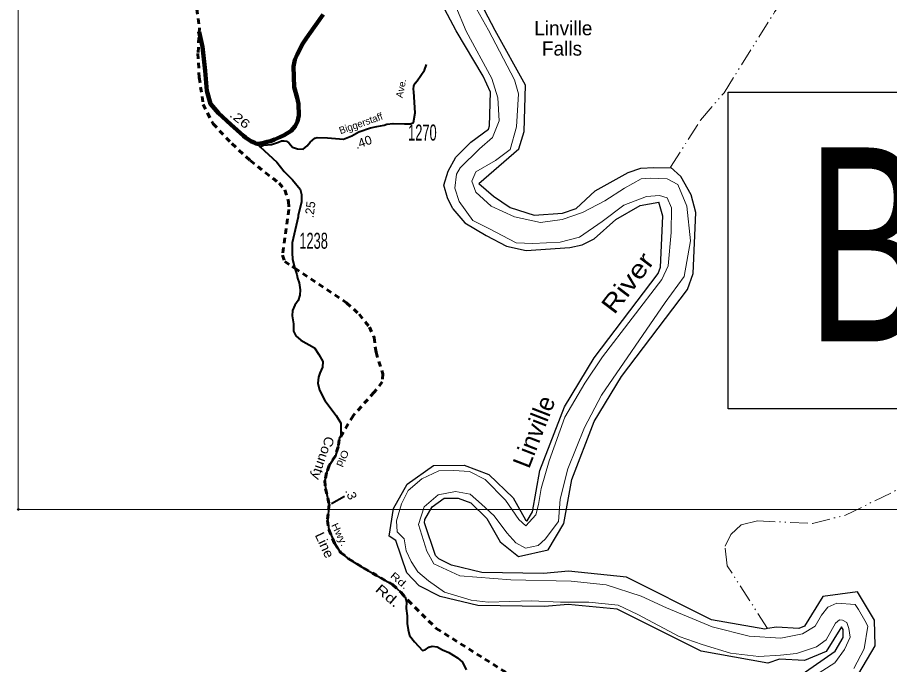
# Model space of a CAD drawing. Extents: x 339659 to 397320, y 203594 to 253409.
# Drawn here: x 344178 to 346630, y 246664 to 248481 of the extents above; entities that cross this region are included whole.
import ezdxf
from ezdxf.enums import TextEntityAlignment as Align

# ---------------------------------------------------------------- set-up
doc = ezdxf.new("R2010")
doc.units = 0
doc.header["$LTSCALE"] = 10
doc.header["$PDMODE"] = 32
doc.header["$PDSIZE"] = 5
for name, pattern in [('DASH_DOUBLE_DOT', [9.2, 5, -1.2, 0.3, -1.2, 0.3, -1.2]), ('DOTTED', [1.5, 0.3, -1.2]), ('SHORT_DASHED', [2.7, 1.5, -1.2])]:
    doc.linetypes.add(name, pattern=pattern)
doc.layers.add('1', color=7, linetype='Continuous')
doc.layers.add('21', color=7, linetype='Continuous')
for name, color, linetype, lineweight in [('11', 7, 'Continuous', 40), ('17', 7, 'Continuous', 40), ('29', 7, 'Continuous', 120), ('3', 7, 'Continuous', 158), ('32', 7, 'Continuous', 25), ('52', 7, 'SHORT_DASHED', 60), ('59', 7, 'DASH_DOUBLE_DOT', 13), ('60', 7, 'Continuous', 25), ('61', 7, 'DOTTED', 13), ('63', 7, 'Continuous', 13), ('8', 7, 'Continuous', 25)]:
    doc.layers.add(name, color=color, linetype=linetype, lineweight=lineweight)

msp = doc.modelspace()

# ---------------------------------------------------------------- linework, layer by layer
at = {"layer": '1'}
msp.add_point((344180.55, 247099.27), dxfattribs=at)
at = {"layer": '11'}
msp.add_line((345097.66, 247135.32), (345060.53, 247115.19), dxfattribs=at)
at = {"layer": '29'}
for points in [[(344853.8, 248126.18), (344867.04, 248127.78), (344880.58, 248131.62), (344889.39, 248133.47), (344900.33, 248138.47), (344915.96, 248144.73), (344927.84, 248150.67), (344947.84, 248162.87), (344958.43, 248175.29), (344965.62, 248189.06), (344968.99, 248205.45), (344968.12, 248238.04), (344964.92, 248255.71), (344955.95, 248285.29), (344953.86, 248343.26), (344958.12, 248361.71), (344964.22, 248376.98), (344980.14, 248407.55), (344984.52, 248413.81), (344988.27, 248418.82), (344996.09, 248431.01), (345037.3, 248489.11)], [(344688.98, 248440.3), (344698, 248398.53), (344706.09, 248330.74), (344710.78, 248274.59), (344720.79, 248238.62), (344743.44, 248212.44), (344778.02, 248180.68), (344813.55, 248148.37), (344819.22, 248143.8), (344834.11, 248134.07), (344845.14, 248128.69), (344848.49, 248126.9), (344852.49, 248126.12), (344853.8, 248126.18)]]:
    msp.add_lwpolyline(points, dxfattribs=at)
at = {"layer": '3', "lineweight": 25}
msp.add_lwpolyline([(348259.84, 247381.57), (346176.06, 247381.57), (346176.06, 248271.16), (348259.84, 248271.16)], close=True, dxfattribs=at)
at = {"layer": '32', "lineweight": 40}
msp.add_line((344853.8, 248126.18), (344860.17, 248117.65), dxfattribs=at)
for points in [[(344860.17, 248117.65), (344870.04, 248122.07), (344892.26, 248124.07), (344912.25, 248131.18), (344920.25, 248134.3), (344928.03, 248134.52), (344934.03, 248133.19), (344940.7, 248128.74), (344951.36, 248117.17), (344965.36, 248112.51), (344981.36, 248111.39), (344992.69, 248120.07), (345001.35, 248130.52), (345013.88, 248141.82), (345020.32, 248143.82), (345049.27, 248142.8), (345094.26, 248139.66), (345118.42, 248148.2), (345138.19, 248159.99), (345170.19, 248171.1), (345188.63, 248174.88), (345208.85, 248178.89), (345216.94, 248181.04), (345234.72, 248183.27), (345265.82, 248182.6), (345270.93, 248181.93), (345283.15, 248182.6), (345291.6, 248185.72), (345296.04, 248213.07), (345292.09, 248272.04), (345291.42, 248279.38), (345292.76, 248289.06), (345296.09, 248296.06), (345302.09, 248303.07), (345322.75, 248333.42), (345328.08, 248348.66)], [(344860.17, 248117.65), (344906.9, 248075.01), (344928.08, 248048.13), (344951.77, 248025.2), (344973.01, 247998.63), (344976.21, 247983.91), (344976.21, 247962.57), (344967.11, 247925.4), (344967.11, 247920.96), (344950.85, 247848), (344950.49, 247821.33), (344951.24, 247801.59), (344958.25, 247776.18), (344963.8, 247759.08), (344965.67, 247748.44), (344970.05, 247735.3), (344972.55, 247715.91), (344971.93, 247700.89), (344967.55, 247686.5), (344957.54, 247672.73), (344951.29, 247657.72), (344950.04, 247643.32), (344953.79, 247620.17), (344953.79, 247600.15), (344960.67, 247587.01), (344975.05, 247574.49), (345013.2, 247553.22), (345025.71, 247534.45), (345036.97, 247514.43), (345035.75, 247498.55), (345028.25, 247482.29), (345024.49, 247470.4), (345022.62, 247454.13), (345027, 247434.11), (345042.63, 247405.32), (345073.9, 247363.4), (345087.03, 247341.5), (345087.66, 247323.98), (345087.18, 247306.03), (345082.55, 247298.44), (345080.02, 247275.37), (345071.94, 247249.98), (345054.69, 247222.4), (345046.8, 247201.88), (345042.47, 247180.67), (345044.24, 247157.44), (345054.54, 247113.22), (345049.54, 247068.23), (345053.59, 247042.47), (345069.02, 247004.19), (345086.54, 246978.65), (345109.19, 246960.94), (345152.32, 246934.03), (345232.73, 246888.3), (345256.47, 246866.27), (345268.24, 246852.78), (345272.3, 246839.61), (345270.64, 246820.75), (345273.41, 246800.23), (345273.41, 246778.6), (345276.18, 246760.85), (345280.06, 246745.32), (345293.92, 246727.01), (345317.2, 246703.16), (345324.41, 246704.82), (345334.94, 246712.59), (345344.37, 246714.81), (345358.23, 246713.14), (345373.2, 246704.82), (345390.94, 246697.61), (345415.33, 246682.64), (345429.19, 246669.88), (345439.72, 246648.8)]]:
    msp.add_lwpolyline(points, dxfattribs=at)
at = {"layer": '52'}
for points in [[(344682.62, 248504.81), (344689.6, 248451.53), (344685.64, 248380.24), (344689.15, 248312.42), (344700.33, 248237.04), (344727.98, 248182.52), (344780.65, 248126.71), (344832.34, 248079.43), (344913.42, 248015.42), (344929.33, 247996.62), (344939.96, 247964.58), (344941.09, 247942), (344923.26, 247813.16), (344929.45, 247795.3), (344950.75, 247781.16), (344957.78, 247776.5)], [(344957.78, 247776.5), (345103.58, 247679.72), (345138.63, 247647.59), (345167.44, 247611.35), (345180.64, 247582.3), (345186.09, 247540.64), (345205.66, 247480.29), (345203.77, 247457.76), (345180.97, 247428.53), (345121.66, 247362.54), (345082.19, 247295.11)], [(345082.19, 247295.11), (345080.02, 247275.37), (345071.94, 247249.98), (345054.69, 247222.4), (345046.8, 247201.88), (345042.47, 247180.67), (345044.24, 247157.44), (345054.54, 247113.22), (345049.54, 247068.23), (345053.59, 247042.47), (345069.02, 247004.19), (345086.54, 246978.65), (345109.19, 246960.94), (345152.32, 246934.03), (345232.73, 246888.3), (345256.47, 246866.27), (345276.41, 246843.42)], [(345276.41, 246843.42), (345355.35, 246765.1), (345563.77, 246633.89), (345609.7, 246598.41), (345635.82, 246574.39), (345657.59, 246546.96), (345660.09, 246527.94), (345658.71, 246502.4), (345638.9, 246471.25), (345578.06, 246394.35), (345529.21, 246310.95), (345473.79, 246190.59), (345434.96, 246093.51), (345409.24, 246009.51), (345394.09, 245949.55), (345384.7, 245901.61), (345398.35, 245845.71), (345422.46, 245794.96), (345440.6, 245768.2)]]:
    msp.add_lwpolyline(points, dxfattribs=at)
at = {"layer": '59'}
for points in [[(346014.31, 248060.87), (346098.69, 248192.94), (346164.5, 248269.64), (346305.94, 248494.92), (346412.31, 248648.89), (346527.22, 248757.66), (346576.28, 248781.69), (346747.28, 248804.28), (346871.03, 248858.84), (346928.16, 248873.08)], [(346286.77, 246765.27), (346173.69, 246940.81), (346167.59, 246995.95), (346183.75, 247028.66), (346212.69, 247056.08), (346258.72, 247067.17), (346413.56, 247060.09), (346505.62, 247083.25), (346766.22, 247210.12), (347046.03, 247303.56), (347136.56, 247353.78), (347269.44, 247464.19), (347316.69, 247519.27), (347450.19, 247649.67), (347511.47, 247737.5), (347537.06, 247830.03), (347534.31, 247917.12), (347516.31, 247993.52), (347520.91, 248064.47), (347545.59, 248122.02), (347563.88, 248139.66), (347593.75, 248205.08)]]:
    msp.add_lwpolyline(points, dxfattribs=at)
at = {"layer": '60'}
for points in [[(345521.37, 248444.06), (345450.53, 248579.48), (345433.62, 248617.11)], [(345411.28, 248443.34), (345354.6, 248551.69), (345352.9, 248572.37)], [(345401.93, 247943.5), (345386.65, 247974.92), (345376.89, 248010.39), (345388.78, 248049.6), (345410.18, 248088.28), (345452.73, 248130.68), (345502.06, 248167.69), (345504.78, 248176.56), (345507.61, 248271.39), (345487.31, 248316.46), (345411.28, 248443.34)], [(345474.81, 248014.77), (345587.4, 248112.07), (345602.22, 248160.49), (345606.12, 248291.02), (345521.37, 248444.06)], [(346286.77, 246765.27), (346279.46, 246762.59), (346129.69, 246789.51), (345889.93, 246909.14), (345727.27, 246925.46), (345656.64, 246919.66), (345483.75, 246922.16), (345398.26, 246942.55), (345363.05, 246960.29), (345353.67, 246970.19), (345322.42, 247061.86), (345323.83, 247070.91), (345343.96, 247106.63), (345377.75, 247130.73), (345417.26, 247131.18), (345452.64, 247117.8), (345497.4, 247074.25), (345534.89, 247008.36), (345587.01, 246966.93), (345670.43, 246985.59), (345714.53, 247060.13), (345736.58, 247183.69), (345799.54, 247346.28), (345876.27, 247473.03), (346061.77, 247717.39), (346077.59, 247761.79), (346085.59, 247933.55), (346071.7, 247982.42), (346043.24, 248034.66), (346014.31, 248060.87)], [(345474.81, 248014.77), (345516.69, 247979.18), (345563.59, 247947.18), (345631.02, 247926.19), (345710.67, 247931.64), (345748.48, 247944.92), (345802.62, 247993.66), (345894.75, 248046.07), (345930.25, 248058.13), (345967.14, 248059.37), (346016.12, 248058.4)], [(346320.55, 246679.06), (346287.75, 246667.05), (346100.25, 246700.75), (345863.79, 246818.73), (345726.44, 246832.51), (345659.77, 246827.03), (345472.2, 246829.74), (345366.25, 246855.02), (345307, 246884.89), (345272.58, 246921.16), (345241.64, 247011.93), (345222.93, 247024.64), (345234.95, 247101.74), (345273.43, 247170.02), (345347.65, 247222.97), (345433.66, 247223.94), (345503.39, 247197.58), (345571.36, 247131.44), (345606.5, 247069.69), (345609.98, 247066.93), (345611.15, 247067.19), (345626.34, 247092.87), (345647.02, 247208.77), (345716.15, 247387.27), (345799.6, 247525.13), (345979.38, 247761.94), (345985.76, 247779.87), (345992.42, 247922.78), (345981.17, 247962.37)], [(345401.93, 247943.5), (345435.68, 247904.51), (345495.37, 247868.23), (345552.93, 247838.36), (345608.32, 247826.47), (345730.6, 247834.84), (345766.11, 247842.63), (345799.43, 247859), (345860.27, 247913.77), (345928.77, 247952.74), (345981.17, 247962.37)], [(346543.35, 246638.75), (346589.81, 246716.12), (346587.91, 246787.85), (346539.43, 246867.52), (346442.01, 246854.66), (346390.43, 246771.55), (346375.17, 246765.15), (346312.42, 246768.97), (346286.77, 246765.27)], [(346362.27, 246622.01), (346476.75, 246701.2), (346499.91, 246739.77), (346499.33, 246761.74), (346494.4, 246769.84), (346451.23, 246700.28), (346390.52, 246674.8), (346320.55, 246679.06)]]:
    msp.add_lwpolyline(points, dxfattribs=at)
at = {"layer": '61', "linetype": 'Continuous'}
for points in [[(345502.38, 248445.73), (345409.75, 248611.41)], [(345410.74, 248511.8), (345439.31, 248442.77)], [(345932.01, 248027.59), (345884.71, 248001.95), (345829.53, 247966.44), (345766.46, 247932.91), (345709.31, 247913.19), (345648.21, 247905.3), (345575.3, 247921.08), (345510.26, 247950.66), (345466.9, 247990.11), (345455.08, 248021.67), (345466.9, 248047.31), (345522.09, 248078.87), (345563.47, 248110.43), (345581.21, 248173.54), (345587.12, 248266.24), (345575.3, 248305.69), (345502.38, 248445.73)], [(345439.31, 248442.77), (345511.74, 248309.63), (345528.49, 248255.39), (345532.43, 248190.31), (345513.71, 248143.95), (345477.25, 248112.4), (345423.05, 248059.14), (345412.21, 248041.39), (345407.29, 248001.94), (345420.1, 247964.47), (345458.53, 247911.22), (345502.87, 247888.53), (345579.73, 247848.1), (345627.03, 247846.13), (345703.89, 247850.07), (345758.09, 247863.88), (345822.14, 247908.26), (345883.23, 247953.62), (345946.3, 247978.28), (345982.75, 247981.23), (346004.43, 247974.33), (346017.24, 247946.72), (346016.26, 247876.7), (346007.39, 247783.01), (345989.65, 247745.54), (345823.12, 247527.59), (345772.87, 247453.63), (345716.7, 247357.97), (345673.34, 247235.68), (345650.68, 247157.77), (345642.8, 247113.39), (345635.9, 247083.81), (345607.32, 247053.24), (345587.61, 247070.99), (345550.17, 247125.23), (345493.02, 247183.41), (345448.67, 247206.09), (345405.32, 247209.05), (345362.94, 247208.07), (345314.66, 247185.38), (345276.23, 247152.84), (345257.51, 247115.37), (345243.71, 247067.04), (345245.68, 247036.47), (345265.39, 247016.75), (345271.3, 246983.22), (345285.1, 246952.65), (345303.82, 246924.05), (345333.38, 246898.41), (345378.71, 246866.85), (345453.6, 246844.16), (345501.88, 246839.23), (345623.09, 246842.19), (345704.87, 246839.23), (345784.69, 246839.23), (345866.48, 246830.36), (345922.65, 246803.73), (346037.94, 246742.59), (346102.97, 246719.91), (346182.79, 246695.25), (346262.6, 246686.38), (346323.7, 246690.32), (346368.04, 246694.27), (346424.21, 246713), (346451.31, 246732.73), (346477.91, 246780.06), (346488.75, 246788.94), (346497.62, 246787.95), (346509.45, 246782.04), (346515.36, 246765.27), (346519.3, 246740.62), (346503.53, 246706.1), (346475.94, 246668.62), (346398.1, 246618.33)], [(346529.15, 246652.85), (346558.71, 246708.08), (346568.57, 246771.19), (346560.68, 246786.97), (346542.95, 246818.53), (346533.09, 246832.33), (346481.85, 246836.28), (346456.23, 246824.45), (346438.5, 246802.75), (346420.76, 246771.19), (346385.29, 246749.5), (346324.19, 246737.66), (346235.51, 246743.58), (346131.06, 246769.22), (346002.95, 246822.47), (345932.01, 246856), (345833.47, 246887.56), (345734.93, 246897.42), (345565.44, 246901.37), (345421.58, 246913.2), (345348.66, 246946.73), (345328.95, 246982.23), (345305.3, 247057.18), (345321.07, 247106.49), (345360.48, 247140.02), (345409.75, 247149.89), (345451.14, 247142), (345482.67, 247114.38), (345518.14, 247080.85), (345553.62, 247033.52), (345579.24, 247005.9), (345606.83, 246990.12), (345642.3, 246998.01), (345662.01, 247015.76), (345699.46, 247065.07), (345703.4, 247128.19), (345725.08, 247213), (345772.37, 247329.37), (345819.67, 247420.1), (345999.01, 247680.45), (346052.22, 247753.43), (346069.96, 247854.02), (346060.11, 247950.66), (346034.49, 248011.81), (346004.93, 248027.59), (345957.63, 248029.56), (345932.01, 248027.59)]]:
    msp.add_lwpolyline(points, dxfattribs=at)
at = {"layer": '63'}
msp.add_lwpolyline([(350178.44, 247099.27), (344180.55, 247099.27), (344180.55, 253143.55), (350178.44, 253143.55)], close=True, dxfattribs=at)

# ---------------------------------------------------------------- texts
at = {"layer": '11'}
for s, rotation, p in [('Ave.', 78.486, (345266.1, 248280.07)), ('Biggerstaff', 19.329, (345146.75, 248174.11))]:
    msp.add_text(s, height=20, rotation=rotation, dxfattribs=at).set_placement(p, align=Align.CENTER)
for s, height, rotation, width, p in [('County', 27, 251.167, 1.1, (345024.27, 247247.69)), ('Old', 20, 246.977, 1.15, (345082.94, 247246.42)), ('Hwy.', 20, 295.85, 1.15, (345074.89, 247024.46)), ('Line', 27, 294.865, 1.1, (345029.34, 246993.37)), ('Rd.', 20, 319.283, 1.35, (345245.59, 246891.99)), ('Rd.', 27, 319.283, 1.35, (345210.69, 246846.82))]:
    msp.add_text(s, height=height, rotation=rotation, dxfattribs=dict(at, width=width)).set_placement(p, align=Align.CENTER)
at = {"layer": '17'}
for s, rotation, width, p in [('.26', 321.177, 1.3, (344795.93, 248185.59)), ('.40', 19.329, 1.05, (345154.45, 248119.36)), ('.3', 291.943, 1.1, (345104.66, 247137.8))]:
    msp.add_text(s, height=25, rotation=rotation, dxfattribs=dict(at, width=width)).set_placement(p, align=Align.CENTER)
msp.add_text('.25', height=25, rotation=83.116, dxfattribs=at).set_placement((345013.21, 247940.14), align=Align.CENTER)
at = {"layer": '21'}
for s, p in [('Linville', (345712.72, 248430.98)), ('Falls', (345708.98, 248373.78))]:
    msp.add_text(s, height=40, dxfattribs=at).set_placement(p, align=Align.CENTER)
at = {"layer": '21', "width": 1.2}
msp.add_text('River', height=51, rotation=52.796, dxfattribs=at).set_placement((345913.72, 247720.32), align=Align.CENTER)
at = {"layer": '21'}
msp.add_text('Linville', height=51, rotation=68.832, dxfattribs=at).set_placement((345654.14, 247308.58), align=Align.CENTER)
at = {"layer": '3', "width": 0.7}
msp.add_text('B-4038', height=545, dxfattribs=at).set_placement((346396.32, 247571.01))
at = {"layer": '8', "width": 0.6}
for s, p in [('1270', (345316.55, 248135.3)), ('1238', (345010.64, 247831.39))]:
    msp.add_text(s, height=45, dxfattribs=at).set_placement(p, align=Align.CENTER)

doc.saveas('drawing.dxf')
